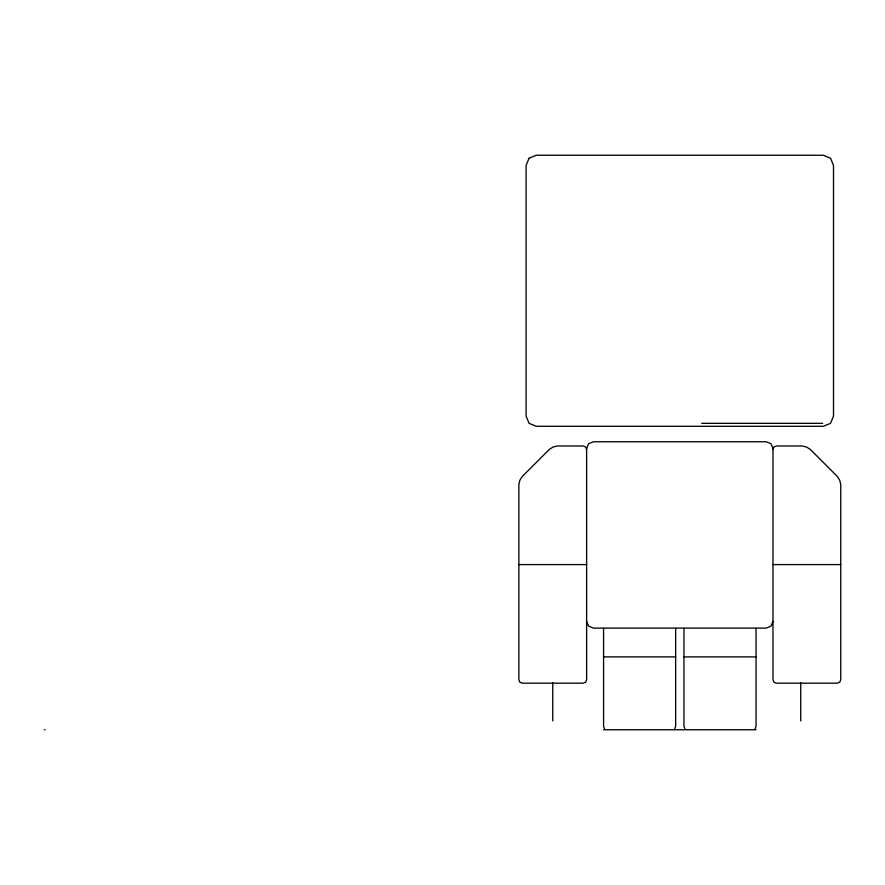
<?xml version="1.0" encoding="UTF-8"?>
<svg xmlns="http://www.w3.org/2000/svg" width="885" height="885" viewBox="0 0 885 885"><rect width="100%" height="100%" fill="white"/><g stroke="black" fill="none" stroke-linecap="round" stroke-linejoin="round"><path stroke-width="1.33" d="M772.981 449.381L773.977 446.98L776.377 445.985L802.075 445.985L806.456 446.98L810.251 449.381L837.365 476.484L839.754 480.29L840.75 484.67L840.75 679.78L839.754 682.18L837.365 683.176L776.377 683.176L773.977 682.18L772.981 679.78L772.981 448.529L771.001 443.739L766.211 441.759L593.404 441.759L588.614 443.739L586.622 448.529L586.622 679.78L585.638 682.18L583.237 683.176L522.25 683.176L519.849 682.18L518.864 679.78L518.864 484.67L519.849 480.29L522.25 476.484L549.353 449.381L553.158 446.98L557.539 445.985L583.237 445.985L585.638 446.98L586.622 449.381M674.658 728.764L675.653 726.375L675.653 628.261M772.981 621.336L771.001 626.126L766.211 628.107L593.404 628.107L588.614 626.126L586.622 621.336M755.049 728.764L756.044 726.375L756.044 628.261M701.683 423.329L822.663 423.329M518.864 564.586L586.622 564.586M772.981 564.586L840.75 564.586M603.57 656.88L675.653 656.88M683.961 656.88L756.044 656.88M44.25 729.76L45.035 729.76M603.57 729.76L756.044 729.76M684.946 728.764L683.961 726.375L683.961 628.261M604.566 728.764L603.57 726.375L603.57 628.261M800.737 682.789L800.737 720.932M552.749 682.789L552.749 720.932M529.086 158.216L526.11 165.406L526.11 416.138L529.086 423.329L536.277 426.305L823.338 426.305L830.517 423.329L833.504 416.138L833.504 165.406L830.517 158.216L823.338 155.24L536.277 155.24L529.086 158.216"/></g></svg>
